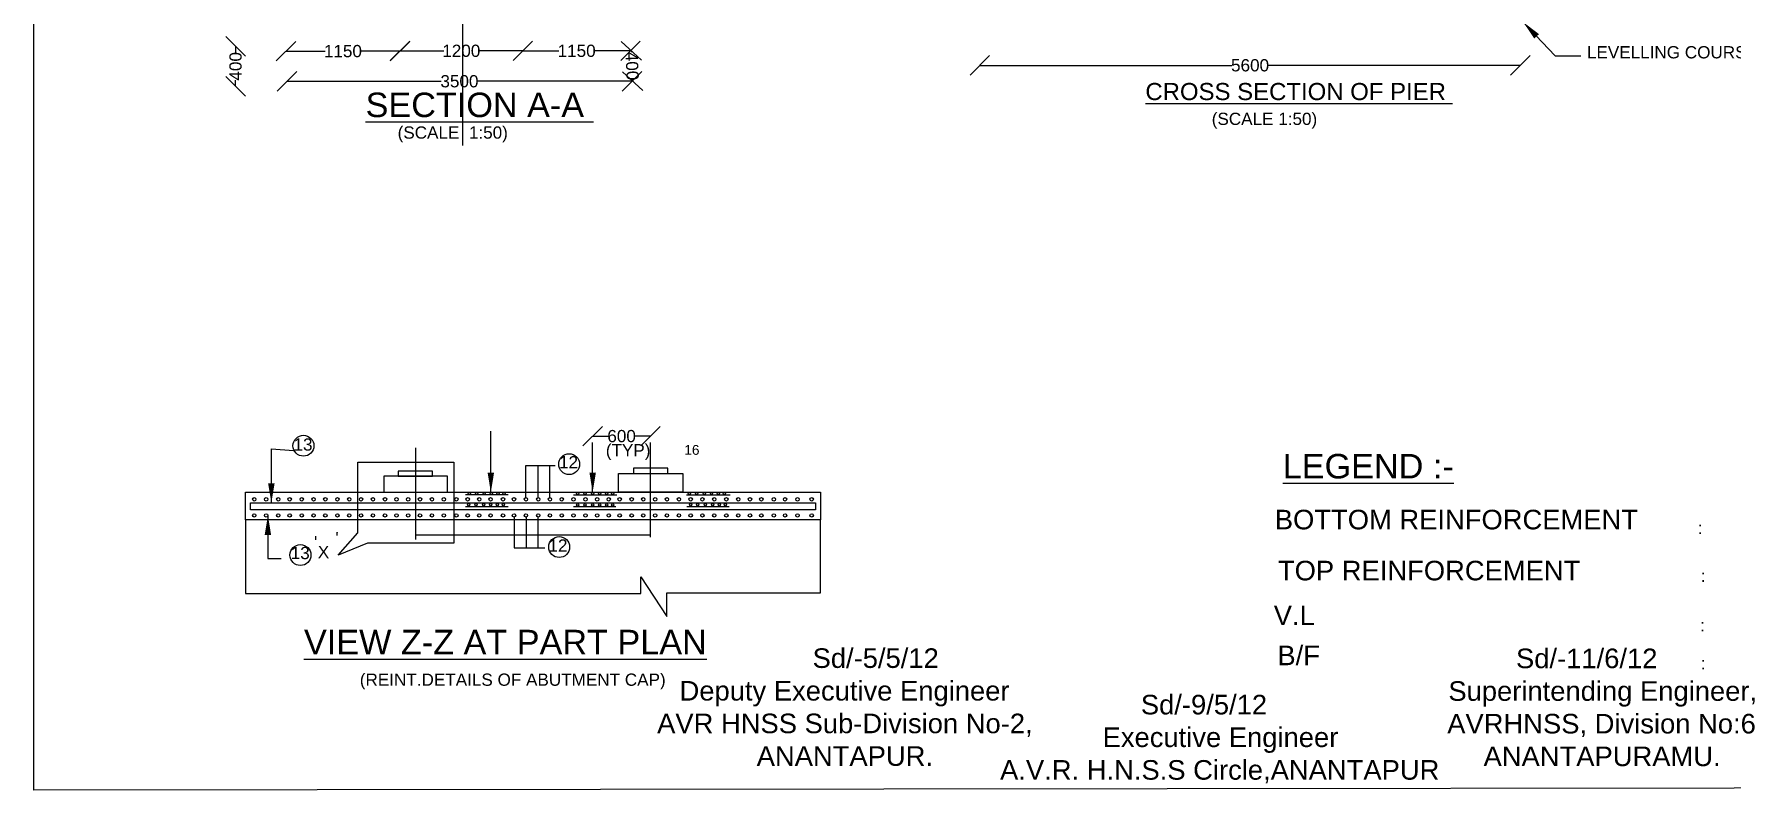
# Model space of a CAD drawing. Header units: millimetres. Extents: x 5124 to 10115727, y 2311 to 29203932.
# Drawn here: x 10086774 to 10104105, y 29183454 to 29191176 of the extents above; entities that cross this region are included whole.
import ezdxf

# ---------------------------------------------------------------- set-up
doc = ezdxf.new("R2010")
doc.units = ezdxf.units.MM
doc.header["$MEASUREMENT"] = 0
for name, color, linetype in [('DRAWING', 2, 'Continuous'), ('TEXT', 1, 'Continuous'), ('text2', 7, 'Continuous')]:
    doc.layers.add(name, color=color, linetype=linetype)
doc.styles.get("Standard").update_dxf_attribs({"font": 'arial.ttf', "height": 125})
doc.dimstyles.get("Standard").update_dxf_attribs({"dimtxt": 150, "dimasz": 200, "dimexe": 0.18, "dimexo": 0.0625, "dimgap": 0.09, "dimtad": 0, "dimdec": 0, "dimzin": 0, "dimdsep": 46, "dimtxsty": 'Standard', "dimblk": 'OBLIQUE', "dimcen": 0.09, "dimse1": 1, "dimse2": 1, "dimadec": 0, "dimazin": 0, "dimtfac": 1, "dimtdec": 0, "dimtofl": 0, "dimtmove": 0, "dimatfit": 3, "dimfxl": 1, "dimtolj": 1, "dimtzin": 0, "dimarcsym": 0})

# ---------------------------------------------------------------- blocks, each defined once
blk = doc.blocks.new('_Oblique')
at = {"color": 0, "linetype": 'ByBlock', "lineweight": -2}
blk.add_line((-0.5, -0.5), (0.5, 0.5), dxfattribs=at)
blk = doc.blocks.new('*D4')
at = {"layer": 'Defpoints', "color": 0, "transparency": 16777216}
for p in [(10089347, 29190993), (10090511, 29191000), (10090511, 29190993)]:
    blk.add_point(p, dxfattribs=at)
at = {"layer": 'text2', "color": 0, "lineweight": -2, "transparency": 16777216}
for p, q in [((10089347, 29191000), (10089748, 29191000)), ((10090511, 29191000), (10090110, 29191000))]:
    blk.add_line(p, q, dxfattribs=at)
at = {"layer": 'text2', "color": 0, "lineweight": -2, "transparency": 16777216, "xscale": 200, "yscale": 200, "zscale": 200, "rotation": 180}
blk.add_blockref('_Oblique', (10089347, 29191000), dxfattribs=at)
at = {"layer": 'text2', "color": 0, "lineweight": -2, "transparency": 16777216, "xscale": 200, "yscale": 200, "zscale": 200}
blk.add_blockref('_Oblique', (10090511, 29191000), dxfattribs=at)
at = {"layer": 'text2', "color": 0, "transparency": 16777216, "insert": (10089929, 29191000), "char_height": 125, "attachment_point": 5}
blk.add_mtext('\\A1;1150', dxfattribs=at)
blk = doc.blocks.new('*D5')
at = {"layer": 'Defpoints', "color": 0, "transparency": 16777216}
for p in [(10090511, 29190993), (10091766, 29191003), (10091766, 29190993)]:
    blk.add_point(p, dxfattribs=at)
at = {"layer": 'text2', "color": 0, "lineweight": -2, "transparency": 16777216}
for p, q in [((10090511, 29191003), (10090958, 29191003)), ((10091766, 29191003), (10091319, 29191003))]:
    blk.add_line(p, q, dxfattribs=at)
at = {"layer": 'text2', "color": 0, "lineweight": -2, "transparency": 16777216, "xscale": 200, "yscale": 200, "zscale": 200, "rotation": 180}
blk.add_blockref('_Oblique', (10090511, 29191003), dxfattribs=at)
at = {"layer": 'text2', "color": 0, "lineweight": -2, "transparency": 16777216, "xscale": 200, "yscale": 200, "zscale": 200}
blk.add_blockref('_Oblique', (10091766, 29191003), dxfattribs=at)
at = {"layer": 'text2', "color": 0, "transparency": 16777216, "insert": (10091138, 29191003), "char_height": 125, "attachment_point": 5}
blk.add_mtext('\\A1;1200', dxfattribs=at)
blk = doc.blocks.new('*D6')
at = {"layer": 'Defpoints', "color": 0, "transparency": 16777216}
for p in [(10091766, 29191003), (10092866, 29191003), (10092866, 29191003)]:
    blk.add_point(p, dxfattribs=at)
at = {"layer": 'text2', "color": 0, "lineweight": -2, "transparency": 16777216}
for p, q in [((10091766, 29191003), (10092135, 29191003)), ((10092866, 29191003), (10092496, 29191003))]:
    blk.add_line(p, q, dxfattribs=at)
at = {"layer": 'text2', "color": 0, "lineweight": -2, "transparency": 16777216, "xscale": 200, "yscale": 200, "zscale": 200, "rotation": 180}
blk.add_blockref('_Oblique', (10091766, 29191003), dxfattribs=at)
at = {"layer": 'text2', "color": 0, "lineweight": -2, "transparency": 16777216, "xscale": 200, "yscale": 200, "zscale": 200}
blk.add_blockref('_Oblique', (10092866, 29191003), dxfattribs=at)
at = {"layer": 'text2', "color": 0, "transparency": 16777216, "insert": (10092316, 29191003), "char_height": 125, "attachment_point": 5}
blk.add_mtext('\\A1;1150', dxfattribs=at)
blk = doc.blocks.new('*D7')
at = {"layer": 'Defpoints', "color": 0, "transparency": 16777216}
for p in [(10089358, 29190675), (10092880, 29190692), (10092880, 29190675)]:
    blk.add_point(p, dxfattribs=at)
at = {"layer": 'text2', "color": 0, "lineweight": -2, "transparency": 16777216}
for p, q in [((10089358, 29190692), (10090932, 29190692)), ((10092880, 29190692), (10091305, 29190692))]:
    blk.add_line(p, q, dxfattribs=at)
at = {"layer": 'text2', "color": 0, "lineweight": -2, "transparency": 16777216, "xscale": 200, "yscale": 200, "zscale": 200, "rotation": 180}
blk.add_blockref('_Oblique', (10089358, 29190692), dxfattribs=at)
at = {"layer": 'text2', "color": 0, "lineweight": -2, "transparency": 16777216, "xscale": 200, "yscale": 200, "zscale": 200}
blk.add_blockref('_Oblique', (10092880, 29190692), dxfattribs=at)
at = {"layer": 'text2', "color": 0, "transparency": 16777216, "insert": (10091119, 29190692), "char_height": 125, "attachment_point": 5}
blk.add_mtext('\\A1;3500', dxfattribs=at)
blk = doc.blocks.new('*D9')
at = {"layer": 'Defpoints', "color": 0, "transparency": 16777216}
for p in [(10088833, 29191049), (10089306, 29191049), (10089306, 29190641)]:
    blk.add_point(p, dxfattribs=at)
at = {"layer": 'text2', "color": 0, "lineweight": -2, "transparency": 16777216}
for p, q in [((10088833, 29191049), (10088833, 29190985)), ((10088833, 29190641), (10088833, 29190704))]:
    blk.add_line(p, q, dxfattribs=at)
at = {"layer": 'text2', "color": 0, "lineweight": -2, "transparency": 16777216, "xscale": 200, "yscale": 200, "zscale": 200}
for p, rotation in [((10088833, 29191049), 90), ((10088833, 29190641), 270)]:
    blk.add_blockref('_Oblique', p, dxfattribs=dict(at, rotation=rotation))
at = {"layer": 'text2', "color": 0, "transparency": 16777216, "insert": (10088833, 29190845), "char_height": 125, "attachment_point": 5, "rotation": 90}
blk.add_mtext('\\A1;400', dxfattribs=at)
blk = doc.blocks.new('*D12')
at = {"layer": 'Defpoints', "color": 0, "transparency": 16777216}
for p in [(10096433, 29190902), (10101953, 29190902), (10101953, 29190855)]:
    blk.add_point(p, dxfattribs=at)
at = {"layer": 'text2', "color": 0, "lineweight": -2, "transparency": 16777216}
for p, q in [((10096433, 29190855), (10099006, 29190855)), ((10101953, 29190855), (10099379, 29190855))]:
    blk.add_line(p, q, dxfattribs=at)
at = {"layer": 'text2', "color": 0, "lineweight": -2, "transparency": 16777216, "xscale": 200, "yscale": 200, "zscale": 200, "rotation": 180}
blk.add_blockref('_Oblique', (10096433, 29190855), dxfattribs=at)
at = {"layer": 'text2', "color": 0, "lineweight": -2, "transparency": 16777216, "xscale": 200, "yscale": 200, "zscale": 200}
blk.add_blockref('_Oblique', (10101953, 29190855), dxfattribs=at)
at = {"layer": 'text2', "color": 0, "transparency": 16777216, "insert": (10099193, 29190855), "char_height": 125, "attachment_point": 5}
blk.add_mtext('\\A1;5600', dxfattribs=at)
blk = doc.blocks.new('*D45')
at = {"layer": 'Defpoints', "color": 0, "transparency": 16777216}
for p in [(10092480, 29187068), (10092480, 29187002), (10093070, 29187002)]:
    blk.add_point(p, dxfattribs=at)
at = {"layer": 'text2', "color": 0, "lineweight": -2, "transparency": 16777216}
for p, q in [((10092480, 29187068), (10092637, 29187068)), ((10093070, 29187068), (10092913, 29187068))]:
    blk.add_line(p, q, dxfattribs=at)
at = {"layer": 'text2', "color": 0, "lineweight": -2, "transparency": 16777216, "xscale": 200, "yscale": 200, "zscale": 200, "rotation": 180}
blk.add_blockref('_Oblique', (10092480, 29187068), dxfattribs=at)
at = {"layer": 'text2', "color": 0, "lineweight": -2, "transparency": 16777216, "xscale": 200, "yscale": 200, "zscale": 200}
blk.add_blockref('_Oblique', (10093070, 29187068), dxfattribs=at)
at = {"layer": 'text2', "color": 0, "transparency": 16777216, "insert": (10092775, 29187068), "char_height": 125, "attachment_point": 5}
blk.add_mtext('\\A1;600', dxfattribs=at)
blk = doc.blocks.new('*D56')
at = {"layer": 'Defpoints', "color": 0, "transparency": 16777216}
for p in [(10092866, 29191003), (10092875, 29191004), (10092880, 29190692)]:
    blk.add_point(p, dxfattribs=at)
at = {"layer": 'DRAWING', "color": 0, "lineweight": -2, "transparency": 16777216}
for p, q in [((10092875, 29191004), (10092876, 29190989)), ((10092889, 29190693), (10092889, 29190708))]:
    blk.add_line(p, q, dxfattribs=at)
at = {"layer": 'DRAWING', "color": 0, "lineweight": -2, "transparency": 16777216, "xscale": 200, "yscale": 200, "zscale": 200}
for p, rotation in [((10092875, 29191004), 92.60374212736036), ((10092889, 29190693), 272.6037421273604)]:
    blk.add_blockref('_Oblique', p, dxfattribs=dict(at, rotation=rotation))
at = {"layer": 'DRAWING', "color": 0, "transparency": 16777216, "insert": (10092882, 29190848), "char_height": 125, "attachment_point": 5, "rotation": 272.6037}
blk.add_mtext('\\A1;400', dxfattribs=at)

msp = doc.modelspace()

# ---------------------------------------------------------------- linework, layer by layer
at = {"layer": 'DRAWING', "color": 0}
for points in [[(10091150.6, 29197630.3), (10091150.6, 29190036.2)], [(10090671, 29186948.4), (10090671, 29186013.1)], [(10093070.5, 29186037), (10093070.5, 29187002.4)], [(10090081.8, 29186081.3), (10090081.8, 29186801.1), (10091061.8, 29186801.1), (10091061.8, 29185975.7), (10090180.1, 29185975.7), (10089882.1, 29185853.1), (10090081.8, 29186081.3)], [(10091798.4, 29186441.5), (10091798.4, 29186769.6), (10092097.9, 29186769.6)], [(10091922.1, 29186439.9), (10091922.1, 29186769.4)], [(10092042, 29186439.9), (10092042, 29186769.4)], [(10091180.4, 29186350.4), (10091616.4, 29186350.4)], [(10091181.6, 29186471.5), (10091615.2, 29186471.5)], [(10092282.6, 29186468.8), (10092726.2, 29186468.8)], [(10092285.5, 29186351), (10092717.4, 29186351)], [(10093438.9, 29186468.8), (10093882.5, 29186468.8)], [(10093441.8, 29186351), (10093873.7, 29186351)], [(10088934.9, 29186212.6), (10088934.9, 29185459.8), (10092971.3, 29185459.8), (10092971.3, 29185631.5), (10093237.8, 29185224.8), (10093237.8, 29185467.4), (10094805.6, 29185467.4), (10094807.3, 29186212.6)], [(10091678, 29186242.5), (10091678, 29185927.8), (10091992.1, 29185927.8)], [(10091800.7, 29186241.6), (10091800.7, 29185927.8)], [(10091923.4, 29185927.8), (10091923.4, 29186242.5)], [(10090671, 29186060.3), (10093071.8, 29186060.3)]]:
    msp.add_lwpolyline(points, dxfattribs=at)
for points in [[(10090492.9, 29186659.2), (10090844, 29186659.2), (10090844, 29186711.7), (10090492.9, 29186711.7)], [(10092744.9, 29186686.5), (10093401.1, 29186686.5), (10093401.1, 29186497.5), (10092744.9, 29186497.5)], [(10092896.2, 29186686.5), (10093247.1, 29186686.5), (10093247.1, 29186741.8), (10092896.2, 29186741.8)], [(10090346.1, 29186497.5), (10090996.6, 29186497.5), (10090996.6, 29186659.2), (10090346.1, 29186659.2)], [(10088934.9, 29186497.5), (10094807.3, 29186497.5), (10094807.3, 29186212.6), (10088934.9, 29186212.6)], [(10088986.5, 29186385.6), (10094756.5, 29186385.6), (10094756.5, 29186316.2), (10088986.5, 29186316.2)]]:
    msp.add_lwpolyline(points, close=True, dxfattribs=at)
for centre, radius in [((10089023.6, 29186423.1), 17.4), ((10089145.6, 29186423.1), 17.4), ((10089268.6, 29186423.1), 17.4), ((10089385.5, 29186423.1), 17.4), ((10089508.8, 29186423.1), 17.4), ((10089629.3, 29186423.1), 17.4), ((10089749.5, 29186423.1), 17.4), ((10089872.5, 29186423.1), 17.4), ((10089993.3, 29186423.1), 17.4), ((10090114.3, 29186423.1), 17.4), ((10090235, 29186423.1), 17.4), ((10090358.6, 29186423.1), 17.4), ((10090476.6, 29186423.1), 17.4), ((10090595.1, 29186423.1), 17.4), ((10090715.9, 29186423.1), 17.4), ((10090838.1, 29186423.1), 17.4), ((10090959.5, 29186423.1), 17.4), ((10091087.2, 29186423.1), 17.4), ((10091202.7, 29186423.1), 17.4), ((10091212.7, 29186368), 11.7), ((10091219, 29186483.6), 11.7), ((10091287.2, 29186368), 11.7), ((10091293.5, 29186483.6), 11.7), ((10091321.3, 29186423.1), 17.4), ((10091365.1, 29186368), 11.7), ((10091371.5, 29186483.6), 11.7), ((10091437, 29186423.1), 17.4), ((10091437.7, 29186368), 11.7), ((10091444.1, 29186483.6), 11.7), ((10091507.1, 29186368), 11.7), ((10091513.5, 29186483.6), 11.7), ((10091563.5, 29186423.1), 17.4), ((10091568.4, 29186368), 11.7), ((10091574.7, 29186483.6), 11.7), ((10091676.5, 29186423.1), 17.4), ((10091798, 29186423.1), 17.4), ((10091923.7, 29186423.1), 17.4), ((10092043, 29186423.1), 17.4), ((10092163.7, 29186423.1), 17.4), ((10092284.2, 29186423.1), 17.4), ((10092327, 29186483.6), 11.7), ((10092327, 29186366.2), 11.7), ((10092406.1, 29186423.1), 17.4), ((10092401.4, 29186483.6), 11.7), ((10092401.4, 29186366.2), 11.7), ((10092479.4, 29186483.6), 11.7), ((10092479.4, 29186366.2), 11.7), ((10092525.2, 29186423.1), 17.4), ((10092552, 29186483.6), 11.7), ((10092552, 29186366.2), 11.7), ((10092621.4, 29186483.6), 11.7), ((10092621.4, 29186366.2), 11.7), ((10092644.2, 29186423.1), 17.4), ((10092682.7, 29186483.6), 11.7), ((10092682.7, 29186366.2), 11.7), ((10092755.3, 29186423.1), 17.4), ((10092877.7, 29186423.1), 17.4), ((10092996.3, 29186423.1), 17.4), ((10093117.7, 29186423.1), 17.4), ((10093237.9, 29186423.1), 17.4), ((10093360.4, 29186423.1), 17.4), ((10093468.2, 29186483.5), 11.7), ((10093480.6, 29186423.1), 17.4), ((10093478.9, 29186368.4), 11.7), ((10093542.6, 29186483.5), 11.7), ((10093553.3, 29186368.4), 11.7), ((10093600.2, 29186423.1), 17.4), ((10093620.6, 29186483.5), 11.7), ((10093631.3, 29186368.4), 11.7), ((10093693.2, 29186483.5), 11.7), ((10093703.9, 29186368.4), 11.7), ((10093721.5, 29186423.1), 17.4), ((10093762.6, 29186483.5), 11.7), ((10093773.3, 29186368.4), 11.7), ((10093823.8, 29186483.5), 11.7), ((10093834.6, 29186368.4), 11.7), ((10093844.6, 29186423.1), 17.4), ((10093966.3, 29186423.1), 17.4), ((10094086.3, 29186423.1), 17.4), ((10094202.1, 29186423.1), 17.4), ((10094329.3, 29186423.1), 17.4), ((10094444.1, 29186423.1), 17.4), ((10094571.3, 29186423.1), 17.4), ((10094716.2, 29186423.1), 17.4), ((10089023.6, 29186259.1), 17.4), ((10089145.6, 29186259.1), 17.4), ((10089268.6, 29186259.1), 17.4), ((10089385.5, 29186259.1), 17.4), ((10089508.8, 29186259.1), 17.4), ((10089629.3, 29186259.1), 17.4), ((10089749.5, 29186259.1), 17.4), ((10089872.5, 29186259.1), 17.4), ((10089993.3, 29186259.1), 17.4), ((10090114.3, 29186259.1), 17.4), ((10090235, 29186259.1), 17.4), ((10090358.6, 29186259.1), 17.4), ((10090476.6, 29186259.1), 17.4), ((10090595.1, 29186259.1), 17.4), ((10090715.9, 29186259.1), 17.4), ((10090838.1, 29186259.1), 17.4), ((10090959.5, 29186259.1), 17.4), ((10091087.2, 29186259.1), 17.4), ((10091202.7, 29186259.1), 17.4), ((10091321.3, 29186259.1), 17.4), ((10091437, 29186259.1), 17.4), ((10091563.5, 29186259.1), 17.4), ((10091676.5, 29186259.1), 17.4), ((10091798, 29186259.1), 17.4), ((10091923.7, 29186259.1), 17.4), ((10092043, 29186259.1), 17.4), ((10092163.7, 29186259.1), 17.4), ((10092284.2, 29186259.1), 17.4), ((10092406.1, 29186259.1), 17.4), ((10092525.2, 29186259.1), 17.4), ((10092644.2, 29186259.1), 17.4), ((10092755.3, 29186259.1), 17.4), ((10092877.7, 29186259.1), 17.4), ((10092996.3, 29186259.1), 17.4), ((10093117.7, 29186259.1), 17.4), ((10093237.9, 29186259.1), 17.4), ((10093360.4, 29186259.1), 17.4), ((10093480.6, 29186259.1), 17.4), ((10093600.2, 29186259.1), 17.4), ((10093721.5, 29186259.1), 17.4), ((10093844.6, 29186259.1), 17.4), ((10093966.3, 29186259.1), 17.4), ((10094086.3, 29186259.1), 17.4), ((10094202.1, 29186259.1), 17.4), ((10094329.3, 29186259.1), 17.4), ((10094444.1, 29186259.1), 17.4), ((10094571.3, 29186259.1), 17.4), ((10094716.2, 29186259.1), 17.4)]:
    msp.add_circle(centre, radius, dxfattribs=at)
at = {"layer": 'TEXT', "color": 0}
msp.add_lwpolyline([(10115708.9, 29183485.1), (10086773.8, 29183453.8), (10086773.8, 29203931.7), (10115657.1, 29203931.7)], close=True, dxfattribs=at)
for centre in [(10089526.2, 29186970.2), (10092239.3, 29186782.1), (10092137.7, 29185935.5), (10089495.3, 29185853.8)]:
    msp.add_circle(centre, 106.9, dxfattribs=at)

# ---------------------------------------------------------------- texts
for s, height, p in [('LEVELLING COURSE CC M15', 125, (10102633.1, 29190926.1)), ('%%UCROSS SECTION OF PIER ', 175, (10098124, 29190500.2)), ('%%USECTION A-A ', 250, (10090160.8, 29190326.6)), ('(SCALE 1:50)', 125, (10098801.4, 29190246.2)), ('(SCALE  1:50)', 125, (10090487.7, 29190106.3)), ('13', 125, (10089424.7, 29186920.2)), ('12', 125, (10092136, 29186739.1)), ('(TYP)', 125, (10092613.8, 29186861.6)), ('16', 100, (10093415.3, 29186877.6)), ('%%ULEGEND :-', 250, (10099526.7, 29186636.6)), ('BOTTOM REINFORCEMENT ', 200, (10099445.6, 29186116.2)), (':', 125, (10103763.8, 29186068.4)), ("'", 125, (10089634.2, 29185922.7)), ("'", 125, (10089853, 29185965.2)), ('12', 125, (10092028.1, 29185888.8)), ('13', 125, (10089395.8, 29185812)), ('X', 125, (10089672.8, 29185821.6)), ('TOP REINFORCEMENT', 200, (10099477.5, 29185595.3)), (':', 125, (10103795.7, 29185579.4)), ('V.L', 200, (10099434.9, 29185138.2)), (':', 125, (10103790.3, 29185074.4)), ('%%UVIEW Z-Z AT PART PLAN', 250, (10089531.6, 29184840.4)), ('B/F', 200, (10099472.1, 29184728.9)), (':', 125, (10103795.7, 29184686.4)), ('(REINT.DETAILS OF ABUTMENT CAP)', 125, (10090101.4, 29184518.7))]:
    msp.add_text(s, height=height, dxfattribs=at).set_placement(p)
at = {"layer": 'TEXT', "color": 0, "char_height": 200, "attachment_point": 1}
for s, insert, width in [('^I^ISd/-5/5/12 \\P\\pi241.54;Deputy Executive Engineer  \\P\\pi12.619;AVR HNSS Sub-Division No-2, \\P\\pi1029.5;ANANTAPUR.', (10093125.3, 29184901.2), 3835.607), ('^ISd/-11/6/12 \\P\\pi109.37;Superintending Engineer, \\P\\pi97.773;AVRHNSS, Division No:6 \\P\\pi468.65;ANANTAPURAMU.', (10101108.8, 29184898.6), 3334.7), ('^I^ISd/-9/5/12 \\P\\pi1209.4;Executive Engineer  \\P\\pi162.43;A.V.R. H.N.S.S Circle,ANANTAPUR', (10096477.8, 29184426.4), 4807.945)]:
    msp.add_mtext(s, dxfattribs=dict(at, insert=insert, width=width))

# ---------------------------------------------------------------- dimensions: what is measured, and where the dimension line sits
at = {"layer": 'DRAWING', "color": 0}
dim = msp.add_aligned_dim(p1=(10092879.7, 29190692.4), p2=(10092865.5, 29191003.4), distance=-9.6, text='400', dimstyle='Standard', dxfattribs=at)
dim.commit()
dim.dimension.update_dxf_attribs({"geometry": '*D56', "text_midpoint": (10092882.1, 29190848.4)})
at = {"layer": 'text2', "color": 0}
dim = msp.add_linear_dim(base=(10088833.2, 29191048.9), p1=(10089306.1, 29190640.6), p2=(10089306.1, 29191048.9), angle=90, text='400', dimstyle='Standard', dxfattribs=at)
dim.commit()
dim.dimension.update_dxf_attribs({"geometry": '*D9', "text_midpoint": (10088833.2, 29190844.8)})
for base, p1, p2, text, picture, middle in [((10090510.6, 29190999.9), (10089347.3, 29190992.8), (10090510.6, 29190992.8), '1150', '*D4', (10089929, 29190999.9)), ((10091765.9, 29191003.4), (10090510.6, 29190992.8), (10091765.9, 29190992.8), '1200', '*D5', (10091138.3, 29191003.4)), ((10092865.5, 29191003.4), (10091765.9, 29191003.4), (10092865.5, 29191003.4), '1150', '*D6', (10092315.7, 29191003.4)), ((10101952.6, 29190855.5), (10096432.6, 29190901.6), (10101952.6, 29190901.6), '5600', '*D12', (10099192.6, 29190855.5)), ((10092879.7, 29190692.4), (10089358, 29190674.8), (10092879.7, 29190674.8), '3500', '*D7', (10091118.8, 29190692.4)), ((10092479.5, 29187067.9), (10093070.5, 29187002.4), (10092479.5, 29187002.4), '600', '*D45', (10092775, 29187067.9))]:
    dim = msp.add_linear_dim(base=base, p1=p1, p2=p2, text=text, dimstyle='Standard', dxfattribs=at)
    dim.commit()
    dim.dimension.update_dxf_attribs({"geometry": picture, "text_midpoint": middle})

# ---------------------------------------------------------------- leaders
at = {"layer": 'TEXT', "color": 0}
for points in [[(10101982.2, 29191297), (10102307.3, 29190951.9), (10102572.1, 29190951.9)], [(10091439.7, 29186494.5), (10091439.7, 29187118.4)], [(10089198.3, 29186385.6), (10089198.3, 29186938.2), (10089424.7, 29186920.2)], [(10092479.4, 29186495.3), (10092479.5, 29187002.4)], [(10089163, 29186259.1), (10089163, 29185820.3), (10089298.6, 29185820.3)]]:
    msp.add_leader(points, dimstyle='Standard', override={"dimgap": 0.09, "dimtad": 0}, dxfattribs=at)

doc.saveas('drawing.dxf')
